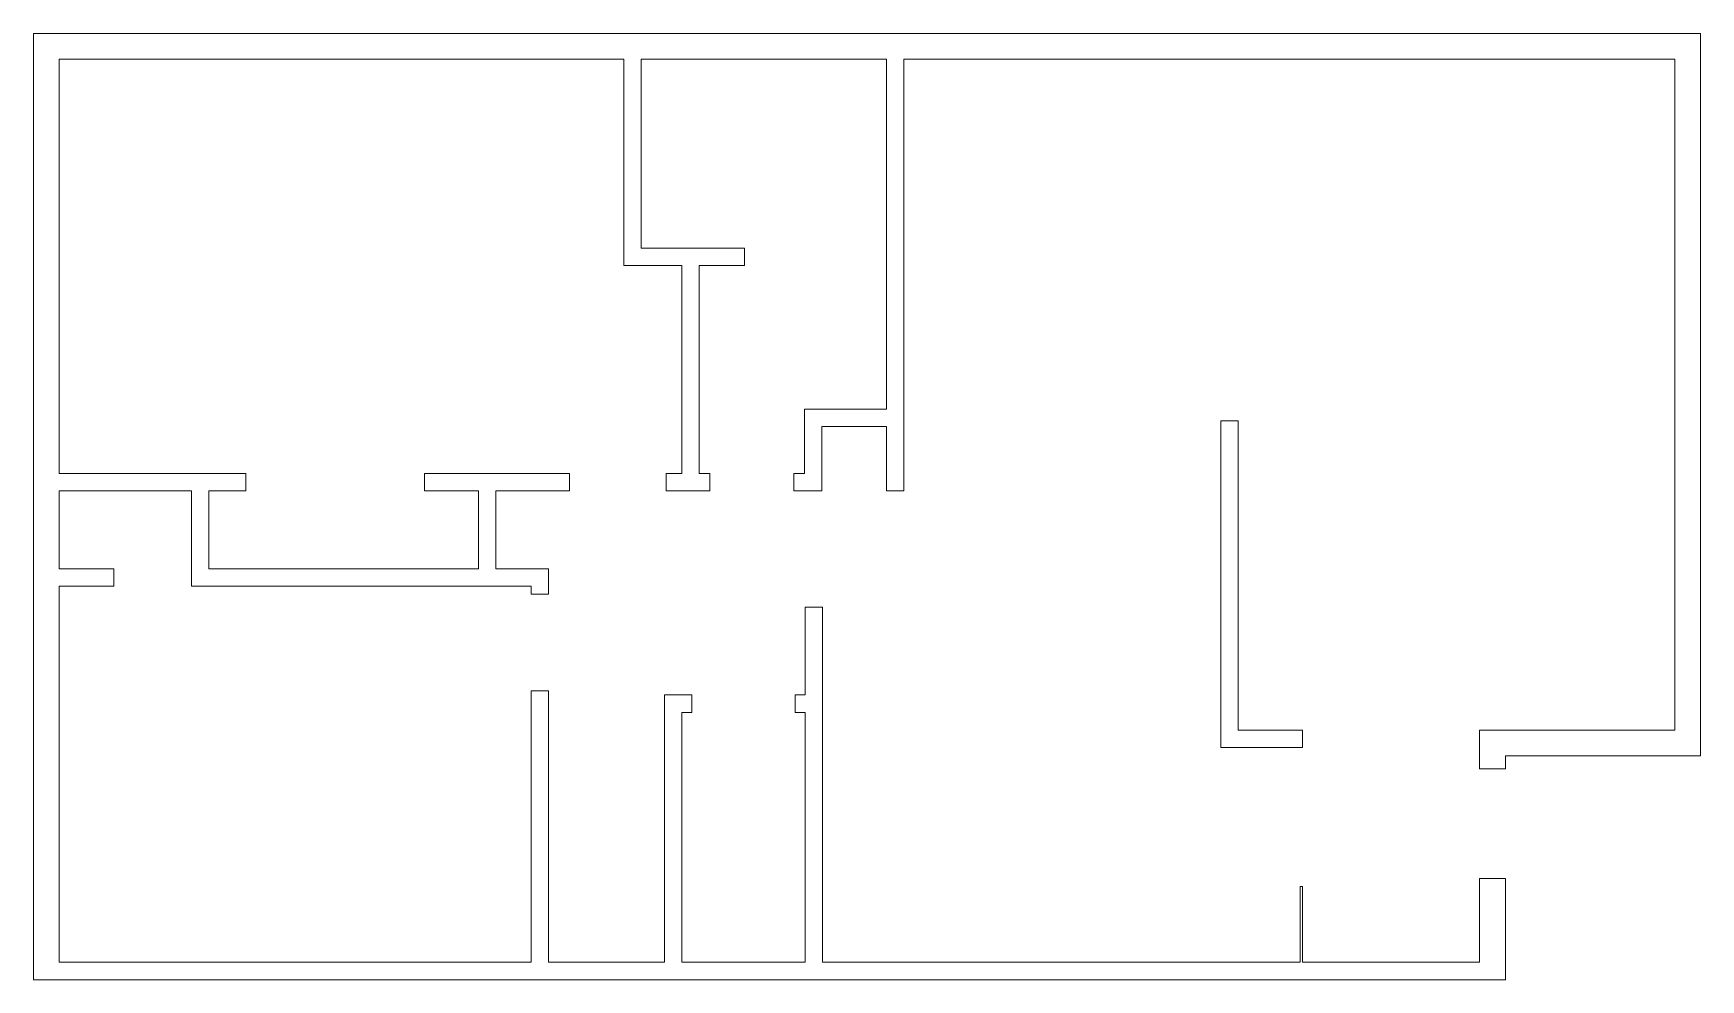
# Model space of a CAD drawing. Header units: inches. Extents: x -448 to 68, y -77 to 216.
import ezdxf

# ---------------------------------------------------------------- set-up
doc = ezdxf.new("R2010")
doc.units = ezdxf.units.IN
doc.header["$MEASUREMENT"] = 0

msp = doc.modelspace()

# ---------------------------------------------------------------- linework, layer by layer
at = {"color": 7, "linetype": 'Continuous', "lineweight": 15}
for p, q in [((-448.25, 216), (-448.25, -77.38)), ((68.5, 216), (-448.25, 216)), ((68.5, -8), (68.5, 216)), ((-440.25, 208), (-265.25, 208)), ((-440.25, 79.5), (-440.25, 208)), ((-265.25, 208), (-265.25, 144)), ((-259.88, 208), (-183.88, 208)), ((-259.88, 149.38), (-259.88, 208)), ((-183.88, 208), (-183.88, 99.5)), ((-178.5, 74.12), (-178.5, 208)), ((-178.5, 208), (60.5, 208)), ((60.5, 208), (60.5, 0)), ((-227.88, 149.38), (-259.88, 149.38)), ((-227.88, 144), (-227.88, 149.38)), ((-265.25, 144), (-247.25, 144)), ((-247.25, 144), (-247.25, 79.5)), ((-241.88, 144), (-227.88, 144)), ((-241.88, 79.5), (-241.88, 144)), ((-209.25, 99.5), (-209.25, 79.5)), ((-183.88, 99.5), (-209.25, 99.5)), ((-203.88, 94.12), (-183.88, 94.12)), ((-203.88, 74.12), (-203.88, 94.12)), ((-183.88, 94.12), (-183.88, 74.12)), ((-80.25, 95.88), (-80.25, -5.38)), ((-74.88, 95.88), (-80.25, 95.88)), ((-74.88, 0), (-74.88, 95.88)), ((-382.38, 79.5), (-440.25, 79.5)), ((-382.38, 74.12), (-382.38, 79.5)), ((-327.01, 79.5), (-327.01, 74.12)), ((-282.12, 79.5), (-327.01, 79.5)), ((-282.12, 74.12), (-282.12, 79.5)), ((-252.12, 79.5), (-252.12, 74.12)), ((-247.25, 79.5), (-252.12, 79.5)), ((-238.56, 79.5), (-241.88, 79.5)), ((-238.56, 74.12), (-238.56, 79.5)), ((-212.56, 79.5), (-212.56, 74.12)), ((-209.25, 79.5), (-212.56, 79.5)), ((-440.25, 74.12), (-399.21, 74.12)), ((-440.25, 50), (-440.25, 74.12)), ((-399.21, 74.12), (-399.21, 44.62)), ((-393.83, 74.12), (-382.38, 74.12)), ((-393.83, 50), (-393.83, 74.12)), ((-327.01, 74.12), (-310.25, 74.12)), ((-310.25, 74.12), (-310.25, 50)), ((-304.88, 74.12), (-282.12, 74.12)), ((-304.88, 50), (-304.88, 74.12)), ((-252.12, 74.12), (-238.56, 74.12)), ((-212.56, 74.12), (-203.88, 74.12)), ((-183.88, 74.12), (-178.5, 74.12)), ((-423.35, 50), (-440.25, 50)), ((-423.35, 44.62), (-423.35, 50)), ((-310.25, 50), (-393.83, 50)), ((-288.62, 50), (-304.88, 50)), ((-288.62, 42.12), (-288.62, 50)), ((-440.25, 44.62), (-423.35, 44.62)), ((-440.25, -72), (-440.25, 44.62)), ((-399.21, 44.62), (-294, 44.62)), ((-294, 44.62), (-294, 42.12)), ((-294, 42.12), (-288.62, 42.12)), ((-209, 38.12), (-209, 10.88)), ((-203.62, 38.12), (-209, 38.12)), ((-203.62, -72), (-203.62, 38.12)), ((-294, 12.12), (-294, -72)), ((-288.62, 12.12), (-294, 12.12)), ((-288.62, -72), (-288.62, 12.12)), ((-252.62, 10.88), (-252.62, -72)), ((-244.12, 10.88), (-252.62, 10.88)), ((-244.12, 5.5), (-244.12, 10.88)), ((-212.12, 10.88), (-212.12, 5.5)), ((-209, 10.88), (-212.12, 10.88)), ((-247.25, 5.5), (-244.12, 5.5)), ((-247.25, -72), (-247.25, 5.5)), ((-212.12, 5.5), (-209, 5.5)), ((-209, 5.5), (-209, -72)), ((-54.88, 0), (-74.88, 0)), ((-54.88, -5.38), (-54.88, 0)), ((0, 0), (0, -12)), ((60.5, 0), (0, 0)), ((-80.25, -5.38), (-54.88, -5.38)), ((8, -8), (68.5, -8)), ((8, -12), (8, -8)), ((0, -12), (8, -12)), ((0, -46), (0, -72)), ((8, -46), (0, -46)), ((8, -77.38), (8, -46)), ((-55.62, -48.5), (-55.62, -72)), ((-54.88, -48.5), (-55.62, -48.5)), ((-54.88, -72), (-54.88, -48.5)), ((-294, -72), (-440.25, -72)), ((-252.62, -72), (-288.62, -72)), ((-209, -72), (-247.25, -72)), ((-55.62, -72), (-203.62, -72)), ((0, -72), (-54.88, -72)), ((-448.25, -77.38), (8, -77.38))]:
    msp.add_line(p, q, dxfattribs=at)

doc.saveas('drawing.dxf')
